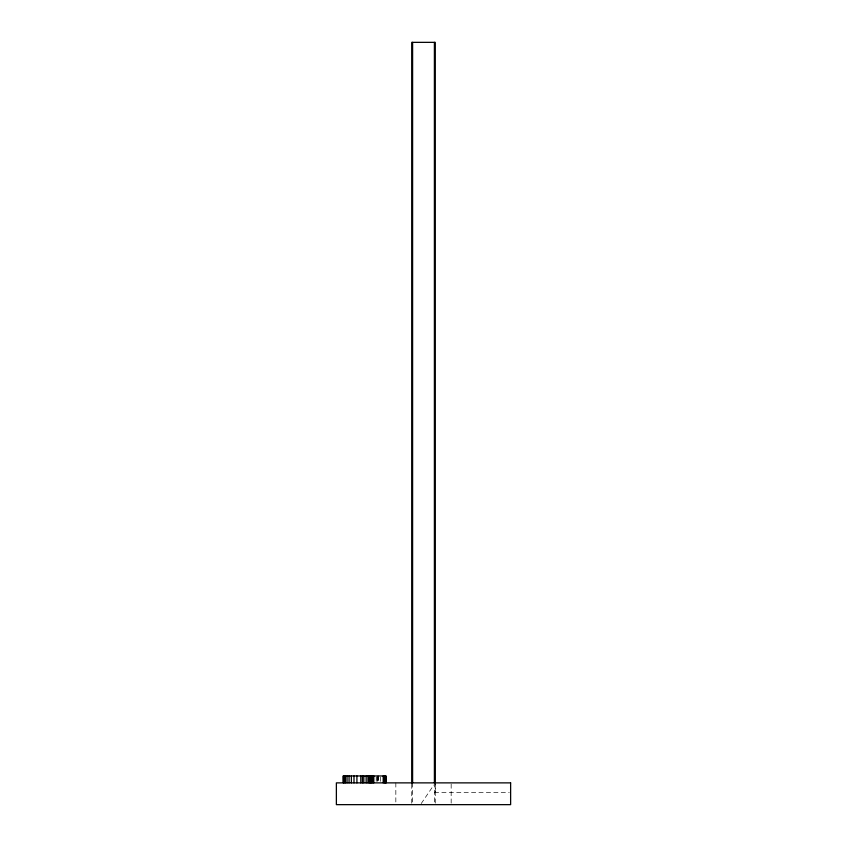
<?xml version="1.0" encoding="UTF-8"?>
<svg xmlns="http://www.w3.org/2000/svg" width="847" height="847" viewBox="0 0 847 847"><rect width="100%" height="100%" fill="white"/><g stroke="black" fill="none" stroke-linecap="round" stroke-linejoin="round"><path stroke-width="0.64" stroke-dasharray="4.24 3.18" d="M435.263 792.4L435.294 782.872M421.213 803.559L433.812 785.053M434.395 792.4L509.301 792.4M451.165 784.057L451.165 803.422M435.263 784.057L435.263 804.65M434.395 782.872L434.395 803.422M412.605 782.872L412.605 803.369M411.737 784.153L411.737 804.65M395.835 782.872L395.835 803.369M380.462 777.112L380.462 781.717M378.471 775.958L378.471 781.717M378.281 775.958L378.281 781.717L378.133 775.958M377.529 775.958L377.529 781.717M377.37 777.112L377.37 781.717M377.116 775.958L377.116 781.717M376.216 777.112L376.216 781.717"/><path stroke-width="1.27" d="M435.294 782.872L435.263 42.35L411.737 42.35L411.737 783.475M434.395 42.35L434.395 782.872M412.605 42.35L412.605 782.872M385.967 782.872L385.967 775.958L343.204 775.958L343.31 782.872M385.777 775.958L385.777 782.872M385.216 775.958L385.216 782.872M384.337 775.958L384.337 782.872M383.204 775.958L383.204 782.872M373.802 775.958L373.802 782.872M372.86 775.958L372.86 782.872M371.769 775.958L371.769 782.872M370.891 775.958L370.891 782.872M370.097 775.958L370.097 782.872M369.186 775.958L369.186 782.872M367.969 775.958L367.969 782.872M366.158 775.958L366.158 782.872M363.808 775.958L363.808 782.872M362.4 775.958L362.4 782.872M360.78 775.958L360.78 782.872M356.915 775.958L356.915 782.872M353.993 775.958L353.993 782.872M351.378 775.958L351.378 782.872M349.059 775.958L349.059 782.872M347.037 775.958L347.037 782.872M345.407 775.958L345.407 782.872M344.242 775.958L344.242 782.872M343.543 775.958L343.543 782.872M343.448 775.958L343.459 782.872M510.625 782.872L336.375 782.872L336.375 804.65L510.625 804.65L510.625 782.872"/></g></svg>
